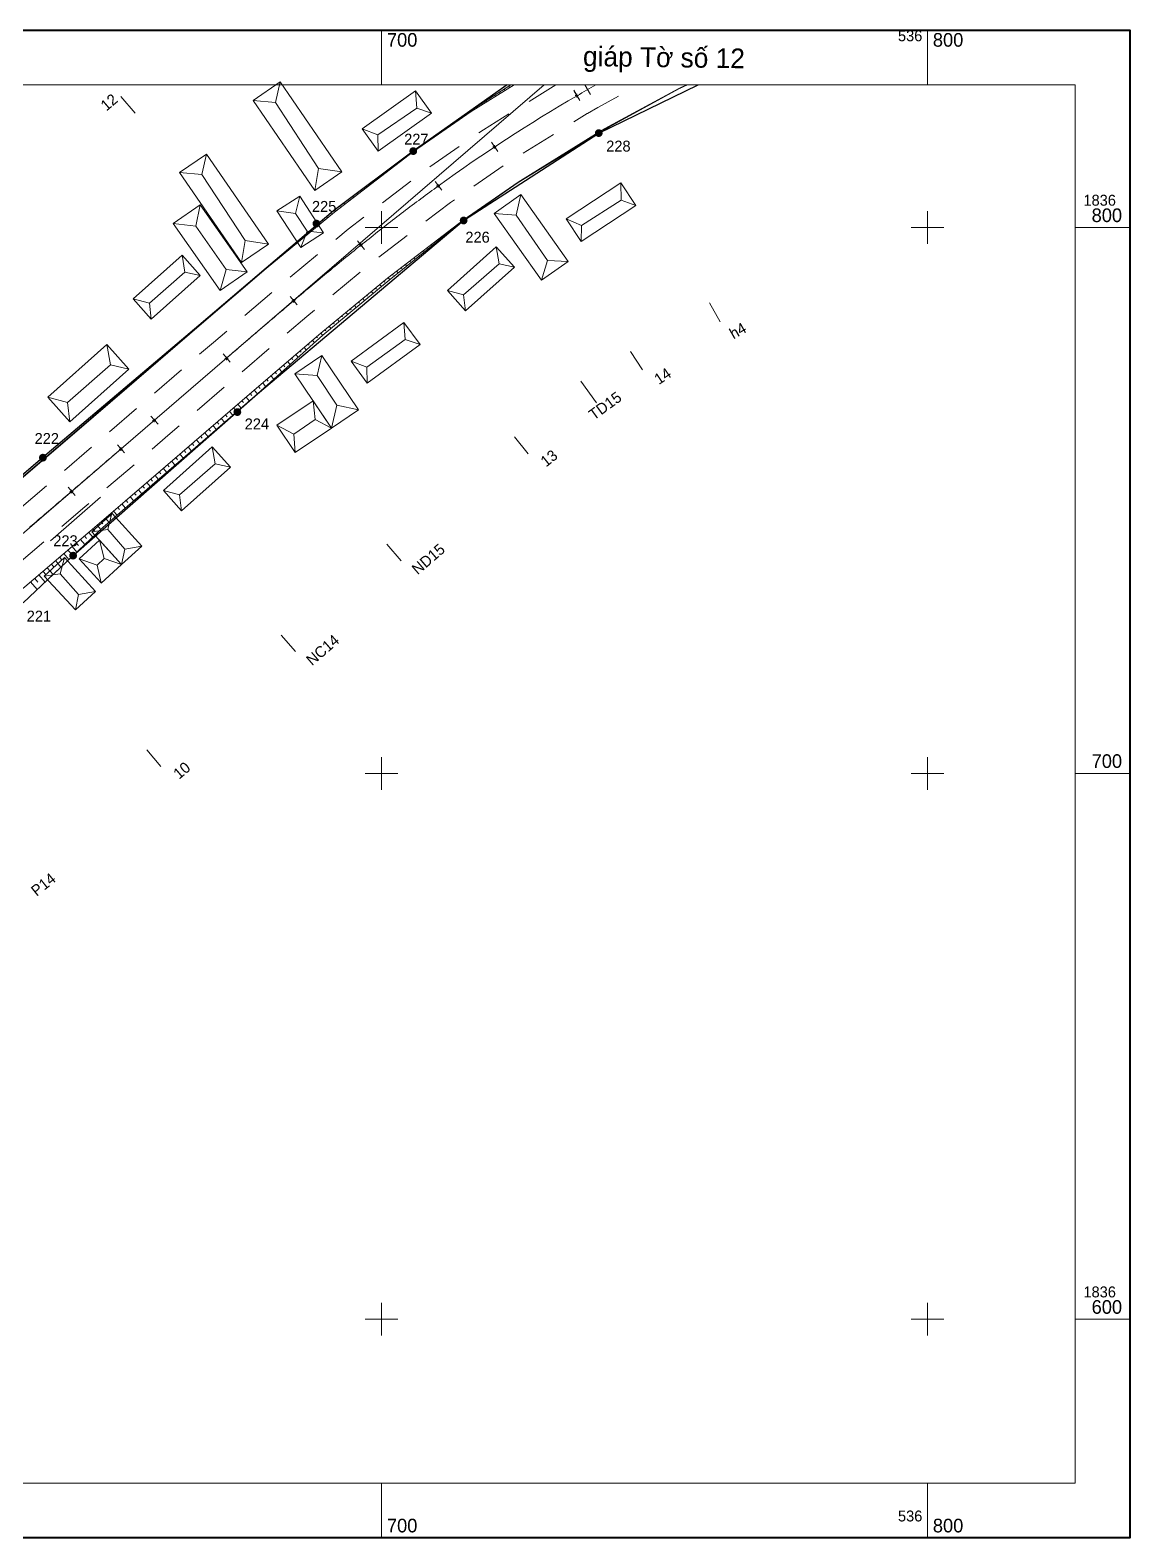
# Model space of a CAD drawing. Header units: metres. Extents: x 536440 to 536837, y 1836560 to 1836836.
# Drawn here: x 536635.6 to 536837.1, y 1836559.9 to 1836836.2 of the extents above; entities that cross this region are included whole.
import ezdxf
from ezdxf.enums import TextEntityAlignment as Align

# ---------------------------------------------------------------- set-up
doc = ezdxf.new("R2010")
doc.units = ezdxf.units.M
doc.header["$MEASUREMENT"] = 0
doc.linetypes.add('DGN Style 2', pattern=[10.8828, 6.52968, -4.35312])
doc.layers.get('0').update_dxf_attribs({"color": 1})
for name, color, linetype, lineweight in [('Level 19', 1, 'Continuous', 0), ('Level 2', 1, 'Continuous', 0), ('Level 3', 1, 'Continuous', 0), ('Level 4', 1, 'Continuous', 0), ('Level 44', 1, 'Continuous', 0), ('Level 5', 1, 'Continuous', 0), ('Level 62', 1, 'Continuous', 0), ('Level 63', 1, 'Continuous', 0), ('Level 8', 1, 'Continuous', 0), ('Level 9', 1, 'Continuous', 0)]:
    doc.layers.add(name, color=color, linetype=linetype, lineweight=lineweight)
doc.styles.add('Style-CHAR_FAST_FONT', font='CHAR_FAST_FONT.shx')
doc.styles.add('Style-ENGINEERING', font='ENGINEERING.shx')

# ---------------------------------------------------------------- blocks, each defined once
blk = doc.blocks.new('DDCT_1')
at = {"color": 0, "linetype": 'Continuous', "lineweight": 0}
for p, q in [((6.2, 0), (-6.2, 0)), ((0, -6.2), (0, 6.2))]:
    blk.add_line(p, q, dxfattribs=at)

msp = doc.modelspace()

# ---------------------------------------------------------------- hatches: boundary and pattern name
at = {"layer": 'Level 4', "linetype": 'Continuous', "lineweight": 0}
h = msp.add_hatch(color=7, dxfattribs=at)
edge = h.paths.add_edge_path()
edge.add_arc((536739.8, 1836817.3), 0.719, 270, 630)
h = msp.add_hatch(color=7, dxfattribs=at)
edge = h.paths.add_edge_path()
edge.add_arc((536705.82, 1836814), 0.719, 270, 630)
h = msp.add_hatch(color=1, dxfattribs=at)
edge = h.paths.add_edge_path()
edge.add_arc((536688.09, 1836800.73), 0.719, 270, 630)
h = msp.add_hatch(color=7, dxfattribs=at)
edge = h.paths.add_edge_path()
edge.add_arc((536715.05, 1836801.29), 0.719, 270, 630)
h = msp.add_hatch(color=1, dxfattribs=at)
edge = h.paths.add_edge_path()
edge.add_arc((536673.6, 1836766.19), 0.719, 270, 630)
h = msp.add_hatch(color=1, dxfattribs=at)
edge = h.paths.add_edge_path()
edge.add_arc((536637.98, 1836757.84), 0.719, 270, 630)
h = msp.add_hatch(color=1, dxfattribs=at)
edge = h.paths.add_edge_path()
edge.add_arc((536643.52, 1836739.89), 0.719, 270, 630)

# ---------------------------------------------------------------- linework, layer by layer
at = {"layer": 'Level 19', "color": 7, "linetype": 'Continuous', "lineweight": 13}
msp.add_line((536827.08, 1836569.95), (536827.08, 1836620.89), dxfattribs=at)
at = {"layer": 'Level 2', "color": 7, "linetype": 'Continuous', "lineweight": 0}
for p, q in [((536723.49, 1836825.61), (536723.4, 1836825.75)), ((536737.27, 1836826.13), (536738.26, 1836824.4)), ((536737.27, 1836826.13), (536738.26, 1836824.4)), ((536754.79, 1836825.61), (536754.81, 1836825.56)), ((536755.69, 1836826.04), (536755.71, 1836826.01)), ((536654.86, 1836820.95), (536652.28, 1836824.01)), ((536719.24, 1836822.97), (536719.11, 1836823.18)), ((536720.09, 1836823.5), (536720.02, 1836823.61)), ((536720.94, 1836824.02), (536720.79, 1836824.27)), ((536721.79, 1836824.55), (536721.71, 1836824.68)), ((536722.64, 1836825.08), (536722.47, 1836825.35)), ((536735.22, 1836825.19), (536736.32, 1836823.28)), ((536735.32, 1836825.01), (536736.32, 1836823.28)), ((536749.5, 1836822.78), (536749.54, 1836822.71)), ((536750.38, 1836823.25), (536750.4, 1836823.22)), ((536751.26, 1836823.73), (536751.29, 1836823.67)), ((536752.14, 1836824.2), (536752.16, 1836824.18)), ((536753.02, 1836824.68), (536753.05, 1836824.63)), ((536753.9, 1836825.15), (536753.91, 1836825.13)), ((536715.04, 1836820.26), (536714.99, 1836820.34)), ((536715.86, 1836820.83), (536715.75, 1836820.99)), ((536716.69, 1836821.39), (536716.64, 1836821.47)), ((536717.54, 1836821.91), (536717.42, 1836822.1)), ((536718.39, 1836822.44), (536718.33, 1836822.54)), ((536745.1, 1836820.41), (536745.12, 1836820.36)), ((536745.98, 1836820.89), (536746.03, 1836820.79)), ((536746.86, 1836821.36), (536746.88, 1836821.31)), ((536747.74, 1836821.83), (536747.78, 1836821.75)), ((536748.62, 1836822.31), (536748.64, 1836822.27)), ((536710.93, 1836817.41), (536710.84, 1836817.54)), ((536711.75, 1836817.98), (536711.71, 1836818.05)), ((536712.58, 1836818.55), (536712.48, 1836818.69)), ((536713.4, 1836819.12), (536713.35, 1836819.19)), ((536714.22, 1836819.69), (536714.11, 1836819.84)), ((536739.84, 1836817.52), (536739.88, 1836817.45)), ((536740.71, 1836818.02), (536740.78, 1836817.88)), ((536741.57, 1836818.52), (536741.61, 1836818.45)), ((536742.45, 1836818.99), (536742.52, 1836818.87)), ((536743.33, 1836819.46), (536743.37, 1836819.41)), ((536744.22, 1836819.94), (536744.27, 1836819.83)), ((536706.82, 1836814.56), (536706.79, 1836814.61)), ((536707.64, 1836815.13), (536707.57, 1836815.23)), ((536708.47, 1836815.7), (536708.43, 1836815.75)), ((536709.29, 1836816.27), (536709.21, 1836816.38)), ((536710.11, 1836816.84), (536710.07, 1836816.9)), ((536720.18, 1836815.61), (536721.29, 1836813.94)), ((536735.59, 1836814.89), (536735.66, 1836814.77)), ((536736.44, 1836815.41), (536736.48, 1836815.35)), ((536737.29, 1836815.94), (536737.37, 1836815.82)), ((536738.14, 1836816.47), (536738.18, 1836816.4)), ((536738.99, 1836817), (536739.07, 1836816.86)), ((536702.82, 1836811.56), (536702.73, 1836811.68)), ((536703.61, 1836812.17), (536703.57, 1836812.23)), ((536704.41, 1836812.78), (536704.33, 1836812.88)), ((536705.2, 1836813.39), (536705.17, 1836813.43)), ((536706, 1836813.99), (536705.94, 1836814.08)), ((536730.49, 1836811.72), (536730.54, 1836811.65)), ((536731.34, 1836812.25), (536731.37, 1836812.21)), ((536732.19, 1836812.77), (536732.25, 1836812.69)), ((536733.04, 1836813.3), (536733.07, 1836813.26)), ((536733.89, 1836813.83), (536733.95, 1836813.73)), ((536734.74, 1836814.36), (536734.77, 1836814.3)), ((536699.64, 1836809.13), (536699.53, 1836809.29)), ((536700.44, 1836809.74), (536700.38, 1836809.81)), ((536701.23, 1836810.35), (536701.13, 1836810.49)), ((536702.03, 1836810.96), (536701.98, 1836811.02)), ((536726.25, 1836809.08), (536726.26, 1836809.06)), ((536727.1, 1836809.61), (536727.13, 1836809.56)), ((536727.95, 1836810.14), (536727.96, 1836810.11)), ((536728.8, 1836810.66), (536728.83, 1836810.6)), ((536729.64, 1836811.19), (536729.67, 1836811.16)), ((536695.67, 1836806.09), (536695.6, 1836806.19)), ((536696.47, 1836806.7), (536696.32, 1836806.89)), ((536697.26, 1836807.31), (536697.19, 1836807.4)), ((536698.06, 1836807.92), (536697.92, 1836808.09)), ((536698.85, 1836808.53), (536698.79, 1836808.61)), ((536709.85, 1836808.45), (536711.03, 1836806.83)), ((536722.1, 1836806.29), (536722.13, 1836806.25)), ((536722.92, 1836806.86), (536722.93, 1836806.84)), ((536723.74, 1836807.43), (536723.77, 1836807.39)), ((536724.56, 1836808), (536724.58, 1836807.99)), ((536725.4, 1836808.55), (536725.42, 1836808.52)), ((536692.5, 1836803.66), (536692.41, 1836803.78)), ((536693.29, 1836804.27), (536693.12, 1836804.49)), ((536694.09, 1836804.88), (536694, 1836804.99)), ((536694.88, 1836805.49), (536694.72, 1836805.69)), ((536717.99, 1836803.45), (536718.01, 1836803.41)), ((536718.81, 1836804.01), (536718.85, 1836803.95)), ((536719.63, 1836804.58), (536719.65, 1836804.56)), ((536720.45, 1836805.15), (536720.49, 1836805.1)), ((536721.28, 1836805.72), (536721.29, 1836805.7)), ((536688.61, 1836800.52), (536688.44, 1836800.72)), ((536689.38, 1836801.16), (536689.29, 1836801.26)), ((536690.15, 1836801.79), (536689.97, 1836802.01)), ((536690.92, 1836802.43), (536690.83, 1836802.55)), ((536691.7, 1836803.05), (536691.52, 1836803.3)), ((536714.71, 1836801.15), (536714.74, 1836801.11)), ((536715.52, 1836801.74), (536715.58, 1836801.66)), ((536716.34, 1836802.31), (536716.37, 1836802.27)), ((536717.17, 1836802.88), (536717.21, 1836802.81)), ((536685.53, 1836797.97), (536685.39, 1836798.14)), ((536686.3, 1836798.61), (536686.23, 1836798.7)), ((536687.07, 1836799.25), (536686.92, 1836799.43)), ((536687.84, 1836799.88), (536687.76, 1836799.98)), ((536710.74, 1836798.11), (536710.88, 1836797.94)), ((536711.54, 1836798.72), (536711.6, 1836798.64)), ((536712.33, 1836799.33), (536712.43, 1836799.19)), ((536713.12, 1836799.94), (536713.17, 1836799.88)), ((536713.92, 1836800.54), (536713.99, 1836800.44)), ((536682.44, 1836795.42), (536682.34, 1836795.55)), ((536683.21, 1836796.06), (536683.16, 1836796.13)), ((536683.98, 1836796.7), (536683.86, 1836796.84)), ((536684.76, 1836797.33), (536684.69, 1836797.41)), ((536695.62, 1836797.55), (536696.87, 1836795.99)), ((536707.56, 1836795.68), (536707.76, 1836795.43)), ((536708.36, 1836796.29), (536708.45, 1836796.17)), ((536709.15, 1836796.9), (536709.32, 1836796.68)), ((536709.95, 1836797.51), (536710.02, 1836797.41)), ((536679.36, 1836792.88), (536679.29, 1836792.97)), ((536680.13, 1836793.51), (536680.09, 1836793.56)), ((536680.9, 1836794.15), (536680.81, 1836794.26)), ((536681.67, 1836794.79), (536681.62, 1836794.85)), ((536703.59, 1836792.64), (536703.73, 1836792.47)), ((536704.39, 1836793.25), (536704.64, 1836792.92)), ((536705.18, 1836793.86), (536705.3, 1836793.7)), ((536705.98, 1836794.47), (536706.2, 1836794.18)), ((536706.77, 1836795.07), (536706.87, 1836794.94)), ((536675.55, 1836789.64), (536675.52, 1836789.67)), ((536676.31, 1836790.29), (536676.25, 1836790.36)), ((536677.07, 1836790.94), (536677.04, 1836790.97)), ((536677.83, 1836791.59), (536677.76, 1836791.66)), ((536678.59, 1836792.24), (536678.56, 1836792.28)), ((536700.44, 1836790.19), (536700.6, 1836789.99)), ((536701.21, 1836790.82), (536701.52, 1836790.42)), ((536702.01, 1836791.43), (536702.15, 1836791.23)), ((536702.8, 1836792.03), (536703.08, 1836791.67)), ((536672.51, 1836787.04), (536672.48, 1836787.07)), ((536673.27, 1836787.69), (536673.21, 1836787.75)), ((536674.03, 1836788.34), (536674, 1836788.37)), ((536674.79, 1836788.99), (536674.73, 1836789.06)), ((536683.26, 1836787.35), (536684.55, 1836785.82)), ((536696.58, 1836787), (536696.9, 1836786.61)), ((536697.35, 1836787.64), (536697.51, 1836787.44)), ((536698.13, 1836788.28), (536698.45, 1836787.89)), ((536698.9, 1836788.91), (536699.06, 1836788.72)), ((536699.67, 1836789.55), (536699.99, 1836789.16)), ((536669.47, 1836784.44), (536669.45, 1836784.46)), ((536670.23, 1836785.09), (536670.18, 1836785.15)), ((536670.99, 1836785.74), (536670.97, 1836785.77)), ((536671.75, 1836786.39), (536671.7, 1836786.45)), ((536693.5, 1836784.45), (536693.82, 1836784.07)), ((536694.27, 1836785.09), (536694.43, 1836784.9)), ((536695.04, 1836785.73), (536695.36, 1836785.34)), ((536695.81, 1836786.37), (536695.97, 1836786.17)), ((536760.07, 1836786.18), (536762.05, 1836782.71)), ((536760.07, 1836786.18), (536762.05, 1836782.71)), ((536666.43, 1836781.84), (536666.41, 1836781.86)), ((536667.19, 1836782.49), (536667.15, 1836782.54)), ((536667.95, 1836783.14), (536667.93, 1836783.16)), ((536668.71, 1836783.79), (536668.66, 1836783.84)), ((536690.41, 1836781.91), (536690.73, 1836781.53)), ((536691.19, 1836782.54), (536691.34, 1836782.35)), ((536691.96, 1836783.18), (536692.27, 1836782.8)), ((536692.73, 1836783.82), (536692.89, 1836783.63)), ((536662.64, 1836778.57), (536662.58, 1836778.64)), ((536663.4, 1836779.23), (536663.37, 1836779.26)), ((536664.16, 1836779.88), (536664.1, 1836779.94)), ((536664.92, 1836780.53), (536664.89, 1836780.56)), ((536665.67, 1836781.18), (536665.63, 1836781.24)), ((536686.59, 1836778.68), (536686.78, 1836778.46)), ((536687.35, 1836779.33), (536687.71, 1836778.92)), ((536688.11, 1836779.98), (536688.28, 1836779.79)), ((536688.87, 1836780.63), (536689.19, 1836780.26)), ((536689.64, 1836781.27), (536689.8, 1836781.08)), ((536659.61, 1836775.97), (536659.54, 1836776.05)), ((536660.37, 1836776.62), (536660.33, 1836776.66)), ((536661.13, 1836777.27), (536661.06, 1836777.35)), ((536661.88, 1836777.92), (536661.85, 1836777.96)), ((536671, 1836776.86), (536672.31, 1836775.35)), ((536683.55, 1836776.08), (536683.78, 1836775.82)), ((536684.31, 1836776.73), (536684.74, 1836776.23)), ((536685.07, 1836777.38), (536685.28, 1836777.14)), ((536685.83, 1836778.03), (536686.23, 1836777.57)), ((536745.6, 1836777.27), (536747.81, 1836773.94)), ((536656.58, 1836773.36), (536656.49, 1836773.45)), ((536657.34, 1836774.01), (536657.3, 1836774.06)), ((536658.09, 1836774.66), (536658.02, 1836774.75)), ((536658.85, 1836775.31), (536658.81, 1836775.36)), ((536680.51, 1836773.48), (536680.77, 1836773.18)), ((536681.27, 1836774.13), (536681.77, 1836773.55)), ((536682.03, 1836774.78), (536682.28, 1836774.5)), ((536682.79, 1836775.43), (536683.26, 1836774.89)), ((536653.55, 1836770.75), (536653.45, 1836770.86)), ((536654.3, 1836771.4), (536654.26, 1836771.45)), ((536655.06, 1836772.05), (536654.97, 1836772.16)), ((536655.82, 1836772.7), (536655.78, 1836772.76)), ((536677.47, 1836770.88), (536677.77, 1836770.54)), ((536678.23, 1836771.53), (536678.81, 1836770.86)), ((536678.99, 1836772.18), (536679.27, 1836771.86)), ((536679.75, 1836772.83), (536680.29, 1836772.21)), ((536739.41, 1836767.9), (536736.54, 1836771.84)), ((536649.76, 1836767.49), (536649.73, 1836767.52)), ((536650.51, 1836768.14), (536650.45, 1836768.22)), ((536651.27, 1836768.79), (536651.23, 1836768.84)), ((536652.03, 1836769.44), (536651.95, 1836769.54)), ((536652.79, 1836770.1), (536652.74, 1836770.15)), ((536673.68, 1836767.62), (536674.3, 1836766.91)), ((536674.44, 1836768.28), (536674.75, 1836767.92)), ((536675.2, 1836768.93), (536675.81, 1836768.21)), ((536675.96, 1836769.58), (536676.26, 1836769.23)), ((536676.71, 1836770.23), (536677.32, 1836769.52)), ((536646.72, 1836764.88), (536646.71, 1836764.9)), ((536647.48, 1836765.53), (536647.45, 1836765.57)), ((536648.24, 1836766.18), (536648.22, 1836766.21)), ((536649, 1836766.84), (536648.95, 1836766.89)), ((536657.76, 1836765.47), (536659.07, 1836763.95)), ((536670.65, 1836765.02), (536671.28, 1836764.29)), ((536671.41, 1836765.67), (536671.72, 1836765.31)), ((536672.17, 1836766.32), (536672.79, 1836765.6)), ((536672.92, 1836766.97), (536673.23, 1836766.61)), ((536643.69, 1836762.27), (536643.67, 1836762.29)), ((536644.45, 1836762.92), (536644.41, 1836762.96)), ((536645.21, 1836763.58), (536645.19, 1836763.6)), ((536645.96, 1836764.23), (536645.93, 1836764.27)), ((536667.62, 1836762.41), (536668.25, 1836761.67)), ((536668.38, 1836763.06), (536668.69, 1836762.69)), ((536669.13, 1836763.71), (536669.76, 1836762.98)), ((536669.89, 1836764.36), (536670.21, 1836764)), ((536640.66, 1836759.66), (536640.64, 1836759.69)), ((536641.41, 1836760.32), (536641.37, 1836760.36)), ((536642.17, 1836760.97), (536642.15, 1836760.99)), ((536642.93, 1836761.62), (536642.89, 1836761.66)), ((536651.65, 1836760.21), (536652.95, 1836758.7)), ((536664.58, 1836759.8), (536665.23, 1836759.05)), ((536665.34, 1836760.45), (536665.66, 1836760.08)), ((536666.1, 1836761.1), (536666.74, 1836760.36)), ((536666.86, 1836761.76), (536667.18, 1836761.39)), ((536724.39, 1836761.66), (536726.89, 1836758.54)), ((536636.86, 1836756.41), (536636.81, 1836756.46)), ((536637.62, 1836757.06), (536637.6, 1836757.09)), ((536638.38, 1836757.71), (536638.34, 1836757.76)), ((536639.14, 1836758.36), (536639.12, 1836758.39)), ((536639.9, 1836759.01), (536639.86, 1836759.06)), ((536660.79, 1836756.54), (536661.11, 1836756.17)), ((536661.55, 1836757.19), (536662.19, 1836756.44)), ((536662.31, 1836757.84), (536662.63, 1836757.47)), ((536663.07, 1836758.49), (536663.71, 1836757.75)), ((536663.83, 1836759.15), (536664.15, 1836758.77)), ((536636.1, 1836755.76), (536636.07, 1836755.79)), ((536657.76, 1836753.93), (536658.08, 1836753.56)), ((536658.52, 1836754.58), (536659.16, 1836753.84)), ((536659.28, 1836755.23), (536659.6, 1836754.86)), ((536660.04, 1836755.89), (536660.68, 1836755.14)), ((536642.6, 1836752.43), (536643.9, 1836750.91)), ((536654.73, 1836751.32), (536655.05, 1836750.95)), ((536655.49, 1836751.97), (536656.13, 1836751.23)), ((536656.25, 1836752.63), (536656.57, 1836752.25)), ((536657, 1836753.28), (536657.64, 1836752.54)), ((536648.53, 1836750.6), (536639.38, 1836742.59)), ((536651.7, 1836748.71), (536652.02, 1836748.34)), ((536652.45, 1836749.37), (536653.1, 1836748.61)), ((536653.21, 1836750.02), (536653.53, 1836749.64)), ((536653.97, 1836750.67), (536654.61, 1836749.92)), ((536647.9, 1836745.46), (536648.57, 1836744.67)), ((536648.66, 1836746.11), (536648.99, 1836745.73)), ((536649.42, 1836746.76), (536650.07, 1836746)), ((536650.18, 1836747.41), (536650.5, 1836747.03)), ((536650.94, 1836748.06), (536651.59, 1836747.31)), ((536644.86, 1836742.86), (536645.66, 1836741.92)), ((536645.62, 1836743.51), (536646, 1836743.06)), ((536646.38, 1836744.16), (536647.12, 1836743.3)), ((536647.14, 1836744.81), (536647.49, 1836744.4)), ((536641.81, 1836740.27), (536642.75, 1836739.17)), ((536642.57, 1836740.92), (536643.02, 1836740.39)), ((536643.33, 1836741.57), (536644.21, 1836740.54)), ((536644.09, 1836742.22), (536644.51, 1836741.72)), ((536701, 1836741.99), (536703.61, 1836738.96)), ((536638.76, 1836737.68), (536639.84, 1836736.42)), ((536639.53, 1836738.33), (536640.05, 1836737.72)), ((536640.29, 1836738.98), (536641.29, 1836737.79)), ((536641.05, 1836739.62), (536641.54, 1836739.05)), ((536635.72, 1836735.09), (536636.93, 1836733.67)), ((536636.48, 1836735.73), (536637.07, 1836735.04)), ((536637.24, 1836736.38), (536638.38, 1836735.04)), ((536638, 1836737.03), (536638.56, 1836736.38)), ((536681.65, 1836725.34), (536684.26, 1836722.31)), ((536657.02, 1836704.3), (536659.6, 1836701.24))]:
    msp.add_line(p, q, dxfattribs=at)
at = {"layer": 'Level 2', "color": 7, "linetype": 'Continuous', "lineweight": 0, "flags": 128}
for points in [[(536577.03, 1836708.03), (536587.59, 1836716.52), (536598.45, 1836724.8), (536609.22, 1836733.17), (536622.97, 1836744.7), (536638.16, 1836757.61), (536647.22, 1836765.37), (536653.26, 1836770.7), (536666.56, 1836782.03), (536678.84, 1836792.58), (536691.2, 1836803.06), (536705.82, 1836814), (536716.34, 1836821.41), (536723.69, 1836826.13)], [(536724.33, 1836826.13), (536716.45, 1836821.24), (536705.89, 1836813.91), (536691.4, 1836802.82), (536678.9, 1836792.5), (536666.6, 1836781.98), (536653.36, 1836770.59), (536647.25, 1836765.33), (536638.2, 1836757.56), (536623.02, 1836744.63), (536609.22, 1836733.17), (536598.6, 1836724.6), (536587.86, 1836716.18), (536577.05, 1836707.94)], [(536739.72, 1836817.45), (536741.6, 1836818.53), (536754.47, 1836825.46), (536755.87, 1836826.13)], [(536739.8, 1836817.3), (536741.67, 1836818.41), (536754.49, 1836825.42), (536756.06, 1836826.13)], [(536633.01, 1836732.78), (536648.29, 1836745.79), (536657.36, 1836753.58), (536663.47, 1836758.84), (536676.71, 1836770.23), (536688.91, 1836780.66), (536701.09, 1836790.72), (536714.99, 1836801.37), (536725.02, 1836808.32), (536739.71, 1836817.44), (536739.72, 1836817.45)], [(536634.34, 1836731.22), (536648.95, 1836745.03), (536657.99, 1836752.84), (536664.11, 1836758.09), (536677.32, 1836769.52), (536689.23, 1836780.29), (536701.41, 1836790.33), (536715.05, 1836801.29), (536725.04, 1836808.28), (536739.8, 1836817.3)]]:
    msp.add_lwpolyline(points, dxfattribs=at)
at = {"layer": 'Level 3', "color": 7, "linetype": 'Continuous', "lineweight": 0}
for p, q in [((536671.66, 1836776.11), (536729.81, 1836826.13)), ((536652.31, 1836759.46), (536671.66, 1836776.11)), ((536652.31, 1836759.46), (536603.96, 1836717.86))]:
    msp.add_line(p, q, dxfattribs=at)
at = {"layer": 'Level 3', "color": 7, "linetype": 'Continuous', "lineweight": 0, "flags": 128}
msp.add_lwpolyline([(536671.66, 1836776.11), (536672.04, 1836776.44), (536672.42, 1836776.76), (536672.8, 1836777.09), (536673.18, 1836777.41), (536673.56, 1836777.74), (536673.94, 1836778.07), (536674.31, 1836778.39), (536674.69, 1836778.72), (536675.07, 1836779.04), (536675.45, 1836779.37), (536675.83, 1836779.7), (536676.21, 1836780.02), (536676.59, 1836780.35), (536676.97, 1836780.67), (536677.35, 1836781), (536677.73, 1836781.32), (536678.11, 1836781.65), (536678.49, 1836781.97), (536678.87, 1836782.3), (536679.25, 1836782.62), (536679.63, 1836782.95), (536680.01, 1836783.27), (536680.39, 1836783.6), (536680.77, 1836783.92), (536681.15, 1836784.25), (536681.53, 1836784.57), (536681.91, 1836784.89), (536682.29, 1836785.22), (536682.68, 1836785.54), (536683.06, 1836785.86), (536683.44, 1836786.19), (536683.82, 1836786.51), (536684.2, 1836786.83), (536684.58, 1836787.16), (536684.97, 1836787.48), (536685.35, 1836787.8), (536685.73, 1836788.12), (536686.11, 1836788.44), (536686.5, 1836788.76), (536686.88, 1836789.09), (536687.26, 1836789.41), (536687.65, 1836789.73), (536688.03, 1836790.05), (536688.42, 1836790.37), (536688.8, 1836790.69), (536689.18, 1836791.01), (536689.57, 1836791.33), (536689.95, 1836791.64), (536690.34, 1836791.96), (536690.73, 1836792.28), (536691.11, 1836792.6), (536691.5, 1836792.92), (536691.88, 1836793.23), (536692.27, 1836793.55), (536692.66, 1836793.87), (536693.05, 1836794.18), (536693.43, 1836794.5), (536693.82, 1836794.82), (536694.21, 1836795.13), (536694.6, 1836795.45), (536694.99, 1836795.76), (536695.38, 1836796.07), (536695.76, 1836796.39), (536696.15, 1836796.7), (536696.54, 1836797.01), (536696.94, 1836797.33), (536697.33, 1836797.64), (536697.72, 1836797.95), (536698.11, 1836798.26), (536698.5, 1836798.57), (536698.89, 1836798.88), (536699.29, 1836799.19), (536699.68, 1836799.5), (536700.07, 1836799.81), (536700.47, 1836800.12), (536700.86, 1836800.42), (536701.25, 1836800.73), (536701.65, 1836801.04), (536702.04, 1836801.34), (536702.44, 1836801.65), (536702.84, 1836801.96), (536703.23, 1836802.26), (536703.63, 1836802.56), (536704.03, 1836802.87), (536704.42, 1836803.17), (536704.82, 1836803.47), (536705.22, 1836803.77), (536705.62, 1836804.08), (536706.02, 1836804.38), (536706.42, 1836804.68), (536706.82, 1836804.98), (536707.22, 1836805.27), (536707.62, 1836805.57), (536708.02, 1836805.87), (536708.43, 1836806.17), (536708.83, 1836806.46), (536709.23, 1836806.76), (536709.64, 1836807.05), (536710.04, 1836807.35), (536710.44, 1836807.64), (536710.44, 1836807.64, -0.025249), (536735.83, 1836824.15)], format="xyb", dxfattribs=at)
msp.add_lwpolyline([(536635.61, 1836745.14), (536635.99, 1836745.46), (536636.37, 1836745.79), (536636.75, 1836746.11), (536637.13, 1836746.44), (536637.51, 1836746.76), (536637.89, 1836747.09), (536638.27, 1836747.41), (536638.65, 1836747.74), (536639.03, 1836748.06), (536639.41, 1836748.39), (536639.79, 1836748.71), (536640.17, 1836749.04), (536640.55, 1836749.36), (536640.93, 1836749.69), (536641.31, 1836750.01), (536641.69, 1836750.34), (536642.07, 1836750.66), (536642.45, 1836750.99), (536642.83, 1836751.31), (536643.21, 1836751.64), (536643.59, 1836751.96), (536643.97, 1836752.29), (536644.35, 1836752.62), (536644.72, 1836752.94), (536645.1, 1836753.27), (536645.48, 1836753.59), (536645.86, 1836753.92), (536646.24, 1836754.24), (536646.62, 1836754.57), (536647, 1836754.9), (536647.38, 1836755.22), (536647.76, 1836755.55), (536648.14, 1836755.87), (536648.52, 1836756.2), (536648.9, 1836756.53), (536649.28, 1836756.85), (536649.65, 1836757.18), (536650.03, 1836757.5), (536650.41, 1836757.83), (536650.79, 1836758.16), (536651.17, 1836758.48), (536651.55, 1836758.81), (536651.93, 1836759.13), (536652.31, 1836759.46)], dxfattribs=at)
at = {"layer": 'Level 3', "color": 7, "linetype": 'Continuous', "lineweight": 0, "extrusion": (0, 0, -1)}
msp.add_arc((-536886.46, 1836564.71), 300, 59.8601, 60.6216, dxfattribs=at)
at = {"layer": 'Level 44', "color": 7, "linetype": 'Continuous', "lineweight": 0}
for p, q in [((536680.59, 1836822.92), (536688.49, 1836810.83)), ((536706.45, 1836821.89), (536699.35, 1836816.97)), ((536667.12, 1836809.71), (536675.02, 1836797.62)), ((536743.91, 1836805.04), (536736.63, 1836800.39)), ((536684.25, 1836802.58), (536686.37, 1836799.34)), ((536724.69, 1836802.24), (536730.42, 1836793.96)), ((536665.98, 1836800.23), (536671.56, 1836792.31)), ((536665.98, 1836800.23), (536671.56, 1836792.31)), ((536665.98, 1836800.23), (536671.56, 1836792.31)), ((536721.56, 1836793.35), (536715.05, 1836787.68)), ((536664, 1836791.82), (536657.48, 1836786.15)), ((536664, 1836791.82), (536657.48, 1836786.15)), ((536664, 1836791.82), (536657.48, 1836786.15)), ((536704.35, 1836779.46), (536697.33, 1836774.43)), ((536650.36, 1836774.82), (536642.48, 1836767.96)), ((536650.36, 1836774.82), (536642.48, 1836767.96)), ((536688.2, 1836772.89), (536691.83, 1836767.48)), ((536688.2, 1836772.89), (536691.83, 1836767.48)), ((536688.2, 1836772.89), (536691.83, 1836767.48)), ((536683.93, 1836762.14), (536687.85, 1836764.81)), ((536683.93, 1836762.14), (536687.85, 1836764.81)), ((536683.93, 1836762.14), (536687.85, 1836764.81)), ((536669.53, 1836756.73), (536663.01, 1836751.05)), ((536669.53, 1836756.73), (536663.01, 1836751.05)), ((536650.65, 1836747.63), (536646.95, 1836744.27)), ((536656.09, 1836741.65), (536650.65, 1836747.63)), ((536648.37, 1836742.7), (536644.63, 1836739.31)), ((536646.95, 1836744.27), (536652.41, 1836738.26)), ((536652.41, 1836738.26), (536648.37, 1836742.7)), ((536652.99, 1836741.07), (536649.88, 1836744.67)), ((536652.41, 1836738.26), (536656.09, 1836741.65)), ((536644.62, 1836739.32), (536648.65, 1836734.88)), ((536647.9, 1836738.14), (536649.22, 1836739.35)), ((536648.66, 1836734.87), (536652.41, 1836738.26)), ((536644.53, 1836732.76), (536641.16, 1836736.54)), ((536643.95, 1836729.95), (536647.63, 1836733.34))]:
    msp.add_line(p, q, dxfattribs=at)
at = {"layer": 'Level 44', "color": 7, "linetype": 'Continuous', "lineweight": 0, "flags": 128}
for points in [[(536676.49, 1836823.28), (536687.81, 1836806.8), (536692.76, 1836810.19), (536681.44, 1836826.68)], [(536706.26, 1836825.04), (536696.49, 1836818.08), (536699.39, 1836814.01), (536709.16, 1836820.97)], [(536663.02, 1836810.07), (536674.34, 1836793.59), (536679.29, 1836796.98), (536667.96, 1836813.47)], [(536743.84, 1836808.2), (536733.81, 1836801.61), (536736.56, 1836797.43), (536746.59, 1836804.02)], [(536661.87, 1836800.74), (536670.45, 1836788.44), (536675.37, 1836791.87), (536666.79, 1836804.17)], [(536680.84, 1836803.04), (536685.2, 1836796.33), (536689.39, 1836799.05), (536685.04, 1836805.76)], [(536720.64, 1836802.55), (536729.33, 1836790.33), (536734.22, 1836793.8), (536725.53, 1836806.03)], [(536721.03, 1836796.47), (536712.08, 1836788.48), (536715.41, 1836784.75), (536724.36, 1836792.74)], [(536663.47, 1836794.93), (536654.51, 1836786.94), (536657.84, 1836783.21), (536666.8, 1836791.2)], [(536663.47, 1836794.93), (536654.51, 1836786.94), (536657.84, 1836783.21), (536666.8, 1836791.2)], [(536663.47, 1836794.93), (536654.51, 1836786.94), (536657.84, 1836783.21), (536666.8, 1836791.2)], [(536704.11, 1836782.61), (536694.45, 1836775.49), (536697.41, 1836771.47), (536707.08, 1836778.59)], [(536649.72, 1836778.59), (536638.89, 1836768.92), (536642.91, 1836764.41), (536653.75, 1836774.08)], [(536649.72, 1836778.59), (536638.89, 1836768.92), (536642.91, 1836764.41), (536653.75, 1836774.08)], [(536684.13, 1836773.22), (536690.85, 1836763.27), (536695.82, 1836766.63), (536689.1, 1836776.57)], [(536684.13, 1836773.22), (536690.85, 1836763.27), (536695.82, 1836766.63), (536689.1, 1836776.57)], [(536684.13, 1836773.22), (536690.85, 1836763.27), (536695.82, 1836766.63), (536689.1, 1836776.57)], [(536680.86, 1836763.77), (536684.21, 1836758.8), (536690.85, 1836763.27), (536687.49, 1836768.24)], [(536680.86, 1836763.77), (536684.21, 1836758.8), (536690.85, 1836763.27), (536687.49, 1836768.24)], [(536680.86, 1836763.77), (536684.21, 1836758.8), (536690.85, 1836763.27), (536687.49, 1836768.24)], [(536669, 1836759.84), (536660.05, 1836751.85), (536663.37, 1836748.12), (536672.33, 1836756.11)], [(536669, 1836759.84), (536660.05, 1836751.85), (536663.37, 1836748.12), (536672.33, 1836756.11)]]:
    msp.add_lwpolyline(points, close=True, dxfattribs=at)
for points in [[(536676.49, 1836823.28), (536680.59, 1836822.92), (536681.44, 1836826.68)], [(536706.26, 1836825.04), (536706.45, 1836821.89), (536709.16, 1836820.97)], [(536696.49, 1836818.08), (536699.35, 1836816.97), (536699.39, 1836814.01)], [(536663.02, 1836810.07), (536667.12, 1836809.71), (536667.96, 1836813.47)], [(536687.81, 1836806.8), (536688.49, 1836810.83), (536692.76, 1836810.19)], [(536743.84, 1836808.2), (536743.91, 1836805.04), (536746.59, 1836804.02)], [(536666.79, 1836804.17), (536661.87, 1836800.74), (536670.45, 1836788.44), (536675.37, 1836791.87), (536666.79, 1836804.17)], [(536661.87, 1836800.74), (536665.98, 1836800.23), (536666.79, 1836804.17)], [(536666.79, 1836804.17), (536661.87, 1836800.74), (536670.45, 1836788.44), (536675.37, 1836791.87), (536666.79, 1836804.17)], [(536661.87, 1836800.74), (536665.98, 1836800.23), (536666.79, 1836804.17)], [(536661.87, 1836800.74), (536665.98, 1836800.23), (536666.79, 1836804.17)], [(536680.84, 1836803.04), (536684.25, 1836802.58), (536685.04, 1836805.76)], [(536725.53, 1836806.03), (536724.69, 1836802.24), (536720.64, 1836802.55)], [(536733.81, 1836801.61), (536736.63, 1836800.39), (536736.56, 1836797.43)], [(536685.2, 1836796.33), (536686.37, 1836799.34), (536689.39, 1836799.05)], [(536674.34, 1836793.59), (536675.02, 1836797.62), (536679.29, 1836796.98)], [(536721.03, 1836796.47), (536721.56, 1836793.35), (536724.36, 1836792.74)], [(536663.47, 1836794.93), (536664, 1836791.82), (536666.8, 1836791.2)], [(536663.47, 1836794.93), (536664, 1836791.82), (536666.8, 1836791.2)], [(536663.47, 1836794.93), (536664, 1836791.82), (536666.8, 1836791.2)], [(536729.33, 1836790.33), (536730.42, 1836793.96), (536734.22, 1836793.8)], [(536670.45, 1836788.44), (536671.56, 1836792.31), (536675.37, 1836791.87)], [(536670.45, 1836788.44), (536671.56, 1836792.31), (536675.37, 1836791.87)], [(536670.45, 1836788.44), (536671.56, 1836792.31), (536675.37, 1836791.87)], [(536654.51, 1836786.94), (536657.48, 1836786.15), (536657.84, 1836783.21)], [(536654.51, 1836786.94), (536657.48, 1836786.15), (536657.84, 1836783.21)], [(536654.51, 1836786.94), (536657.48, 1836786.15), (536657.84, 1836783.21)], [(536712.08, 1836788.48), (536715.05, 1836787.68), (536715.41, 1836784.75)], [(536704.11, 1836782.61), (536704.35, 1836779.46), (536707.08, 1836778.59)], [(536649.72, 1836778.59), (536650.36, 1836774.82), (536653.75, 1836774.08)], [(536649.72, 1836778.59), (536650.36, 1836774.82), (536653.75, 1836774.08)], [(536684.13, 1836773.22), (536688.2, 1836772.89), (536689.1, 1836776.57)], [(536684.13, 1836773.22), (536688.2, 1836772.89), (536689.1, 1836776.57)], [(536684.13, 1836773.22), (536688.2, 1836772.89), (536689.1, 1836776.57)], [(536694.45, 1836775.49), (536697.33, 1836774.43), (536697.41, 1836771.47)], [(536638.89, 1836768.92), (536642.48, 1836767.96), (536642.91, 1836764.41)], [(536638.89, 1836768.92), (536642.48, 1836767.96), (536642.91, 1836764.41)], [(536687.49, 1836768.24), (536687.85, 1836764.81), (536690.85, 1836763.27)], [(536687.49, 1836768.24), (536687.85, 1836764.81), (536690.85, 1836763.27)], [(536687.49, 1836768.24), (536687.85, 1836764.81), (536690.85, 1836763.27)], [(536690.85, 1836763.27), (536691.83, 1836767.48), (536695.82, 1836766.63)], [(536690.85, 1836763.27), (536691.83, 1836767.48), (536695.82, 1836766.63)], [(536690.85, 1836763.27), (536691.83, 1836767.48), (536695.82, 1836766.63)], [(536680.86, 1836763.77), (536683.93, 1836762.14), (536684.21, 1836758.8)], [(536680.86, 1836763.77), (536683.93, 1836762.14), (536684.21, 1836758.8)], [(536680.86, 1836763.77), (536683.93, 1836762.14), (536684.21, 1836758.8)], [(536669, 1836759.84), (536669.53, 1836756.73), (536672.33, 1836756.11)], [(536669, 1836759.84), (536669.53, 1836756.73), (536672.33, 1836756.11)], [(536660.05, 1836751.85), (536663.01, 1836751.05), (536663.37, 1836748.12)], [(536660.05, 1836751.85), (536663.01, 1836751.05), (536663.37, 1836748.12)], [(536650.64, 1836747.66), (536649.88, 1836744.67), (536646.95, 1836744.27)], [(536648.37, 1836742.7), (536649.22, 1836739.35), (536652.41, 1836738.26)], [(536656.09, 1836741.65), (536652.99, 1836741.07), (536652.41, 1836738.26)], [(536641.92, 1836739.53), (536641.16, 1836736.54), (536638.23, 1836736.14)], [(536647.63, 1836733.34), (536641.92, 1836739.53), (536638.23, 1836736.14), (536643.95, 1836729.95)], [(536644.62, 1836739.32), (536647.9, 1836738.14), (536648.65, 1836734.88)], [(536647.63, 1836733.34), (536644.53, 1836732.76), (536643.95, 1836729.95)]]:
    msp.add_lwpolyline(points, dxfattribs=at)
at = {"layer": 'Level 5', "color": 7, "linetype": 'Continuous', "lineweight": 30}
for p, q in [((536723.05, 1836826.13), (536705.82, 1836814)), ((536723.04, 1836826.13), (536716.34, 1836821.41)), ((536739.8, 1836817.3), (536758.01, 1836826.13)), ((536715.05, 1836801.29), (536739.8, 1836817.3)), ((536705.82, 1836814), (536691.2, 1836803.06)), ((536691.2, 1836803.06), (536666.56, 1836782.03)), ((536677.32, 1836769.52), (536715.05, 1836801.29)), ((536666.56, 1836782.03), (536637.98, 1836757.84))]:
    msp.add_line(p, q, dxfattribs=at)
at = {"layer": 'Level 5', "color": 7, "linetype": 'Continuous', "lineweight": 30, "flags": 128}
for points in [[(536634.34, 1836731.22), (536643.52, 1836739.89), (536677.32, 1836769.52)], [(536637.98, 1836757.84), (536609.22, 1836733.17), (536583.23, 1836713.16)]]:
    msp.add_lwpolyline(points, dxfattribs=at)
at = {"layer": 'Level 62', "color": 7, "linetype": 'Continuous', "lineweight": 0, "flags": 128}
msp.add_lwpolyline([(536450.37, 1836826.13), (536827.08, 1836826.13), (536827.08, 1836569.95), (536450.37, 1836569.95)], close=True, dxfattribs=at)
at = {"layer": 'Level 63', "color": 7, "linetype": 'Continuous', "lineweight": 0}
for p, q in [((536700, 1836826.13), (536700, 1836836.13)), ((536800, 1836826.13), (536800, 1836836.13)), ((536700, 1836797), (536700, 1836803)), ((536800, 1836797), (536800, 1836803)), ((536697, 1836800), (536703, 1836800)), ((536797, 1836800), (536803, 1836800)), ((536827.08, 1836800), (536837.08, 1836800)), ((536700, 1836697), (536700, 1836703)), ((536800, 1836697), (536800, 1836703)), ((536697, 1836700), (536703, 1836700)), ((536797, 1836700), (536803, 1836700)), ((536827.08, 1836700), (536837.08, 1836700)), ((536700, 1836597), (536700, 1836603)), ((536800, 1836597), (536800, 1836603)), ((536697, 1836600), (536703, 1836600)), ((536797, 1836600), (536803, 1836600)), ((536827.08, 1836600), (536837.08, 1836600)), ((536700, 1836559.95), (536700, 1836569.95)), ((536800, 1836559.95), (536800, 1836569.95))]:
    msp.add_line(p, q, dxfattribs=at)
at = {"layer": 'Level 63', "color": 7, "linetype": 'Continuous', "lineweight": 40, "flags": 128}
msp.add_lwpolyline([(536440.37, 1836559.95), (536440.37, 1836836.13), (536837.08, 1836836.13), (536837.08, 1836559.95)], close=True, dxfattribs=at)
at = {"layer": 'Level 63', "color": 7, "linetype": 'Continuous', "lineweight": 13, "flags": 128}
msp.add_lwpolyline([(536450.37, 1836569.95), (536450.37, 1836826.13), (536827.08, 1836826.13), (536827.08, 1836569.95)], close=True, dxfattribs=at)
at = {"layer": 'Level 8', "color": 7, "linetype": 'DGN Style 2', "lineweight": 0, "flags": 128}
for points in [[(536582.9, 1836707.37), (536590.3, 1836713.01), (536601.09, 1836721.47), (536611.76, 1836730.07), (536625.6, 1836741.58), (536640.81, 1836754.52), (536649.86, 1836762.3), (536655.97, 1836767.56), (536669.21, 1836778.95), (536681.49, 1836789.45), (536693.9, 1836799.7), (536708.24, 1836810.67), (536718.66, 1836817.9), (536731.91, 1836826.13)], [(536737.71, 1836820.91), (536739.62, 1836822.01), (536747.28, 1836826.13)], [(536450.37, 1836601.09), (536454.19, 1836603.65), (536468.11, 1836613.57), (536475.57, 1836619.03), (536486.67, 1836627.17), (536502.8, 1836639), (536518.92, 1836650.83), (536535.05, 1836662.66), (536545.53, 1836670.35), (536554.75, 1836677.11), (536567.3, 1836686.34), (536581.37, 1836696.8), (536583.38, 1836698.3), (536594.89, 1836707.08), (536605.76, 1836715.6), (536616.5, 1836724.26), (536630.44, 1836735.84), (536645.69, 1836748.83), (536654.75, 1836756.61), (536660.86, 1836761.87), (536674.1, 1836773.26), (536686.33, 1836783.72), (536698.59, 1836793.85), (536712.64, 1836804.6), (536722.81, 1836811.65), (536737.7, 1836820.9), (536737.71, 1836820.91)]]:
    msp.add_lwpolyline(points, dxfattribs=at)
at = {"layer": 'Level 9', "color": 7, "linetype": 'Continuous', "lineweight": 0, "flags": 128}
for points in [[(536577.03, 1836708.03), (536587.59, 1836716.52), (536598.45, 1836724.8), (536609.22, 1836733.17), (536622.97, 1836744.7), (536638.16, 1836757.61), (536647.22, 1836765.37), (536653.26, 1836770.7), (536666.56, 1836782.03), (536678.84, 1836792.58), (536691.2, 1836803.06), (536705.82, 1836814), (536716.34, 1836821.41), (536723.69, 1836826.13)], [(536739.8, 1836817.3), (536741.67, 1836818.41), (536754.49, 1836825.42), (536756.06, 1836826.13)], [(536634.34, 1836731.22), (536648.95, 1836745.03), (536657.99, 1836752.84), (536664.11, 1836758.09), (536677.32, 1836769.52), (536689.23, 1836780.29), (536701.41, 1836790.33), (536715.05, 1836801.29), (536725.04, 1836808.28), (536739.8, 1836817.3)]]:
    msp.add_lwpolyline(points, dxfattribs=at)

# ---------------------------------------------------------------- block references
at = {"layer": 'Level 2', "color": 7, "linetype": 'Continuous', "lineweight": 0, "xscale": 0.049998, "yscale": 0.049998}
for p in [(536735.79, 1836824.16), (536720.7, 1836814.79), (536710.41, 1836807.66), (536696.24, 1836796.81), (536683.87, 1836786.58), (536671.61, 1836776.03), (536658.37, 1836764.67), (536652.26, 1836759.42), (536643.21, 1836751.66)]:
    msp.add_blockref('DDCT_1', p, dxfattribs=at)

# ---------------------------------------------------------------- texts
at = {"layer": 'Level 19', "color": 7, "linetype": 'Continuous', "lineweight": 0, "style": 'Style-ENGINEERING'}
msp.add_text('D', height=0.00276, dxfattribs=at).set_placement((536827.08, 1836569.95), align=Align.MIDDLE_CENTER)
at = {"layer": 'Level 2', "color": 7, "linetype": 'Continuous', "lineweight": 0, "char_height": 2, "attachment_point": 1, "line_spacing_factor": 0.828316, "style": 'Style-CHAR_FAST_FONT'}
for s, insert, rotation in [('12\\P', (536648.32, 1836822.76), 40.2004), ('h4\\P', (536763.48, 1836781.22), 29.7138), ('h4\\P', (536763.49, 1836781.22), 29.7186), ('14\\P', (536749.71, 1836772.8), 33.5383), ('TD15\\P', (536737.73, 1836766.23), 35.9777), ('13\\P', (536728.9, 1836757.59), 38.7184), ('ND15\\P', (536705.33, 1836737.79), 40.7048), ('NC14\\P', (536685.98, 1836721.14), 40.7047), ('10\\P', (536661.64, 1836700.35), 40.1272), ('P14\\P', (536635.58, 1836678.95), 38.4842)]:
    msp.add_mtext(s, dxfattribs=dict(at, insert=insert, rotation=rotation))
at = {"layer": 'Level 4', "color": 1, "linetype": 'Continuous', "lineweight": 0, "style": 'Style-CHAR_FAST_FONT'}
for s, p in [('227', (536706.39, 1836816.18)), ('228', (536743.4, 1836814.92)), ('225', (536689.5, 1836803.87)), ('226', (536717.6, 1836798.23)), ('224', (536677.18, 1836764.02)), ('222', (536638.7, 1836761.35)), ('223', (536642.12, 1836742.62)), ('221', (536637.25, 1836728.81))]:
    msp.add_text(s, height=2, dxfattribs=at).set_placement(p, align=Align.MIDDLE_CENTER)
at = {"layer": 'Level 63', "color": 7, "linetype": 'Continuous', "lineweight": 0, "style": 'Style-CHAR_FAST_FONT'}
for s, height, p in [('700', 2.5, (536701, 1836833.13)), ('800', 2.5, (536801, 1836833.13)), ('1836', 2, (536828.58, 1836804)), ('800', 2.5, (536830.08, 1836801)), ('700', 2.5, (536830.08, 1836701)), ('1836', 2, (536828.58, 1836604)), ('600', 2.5, (536830.08, 1836601)), ('700', 2.5, (536701, 1836560.95)), ('800', 2.5, (536801, 1836560.95))]:
    msp.add_text(s, height=height, dxfattribs=at).set_placement(p)
for p in [(536799.07, 1836834.13), (536799.07, 1836562.95)]:
    msp.add_text('536', height=2, dxfattribs=at).set_placement(p, align=Align.RIGHT)
msp.add_text('gi%%184p T%%234 s%%232 12', height=3.6, rotation=359.1896, dxfattribs=at).set_placement((536751.77, 1836832.98), align=Align.TOP_CENTER)

doc.saveas('drawing.dxf')
